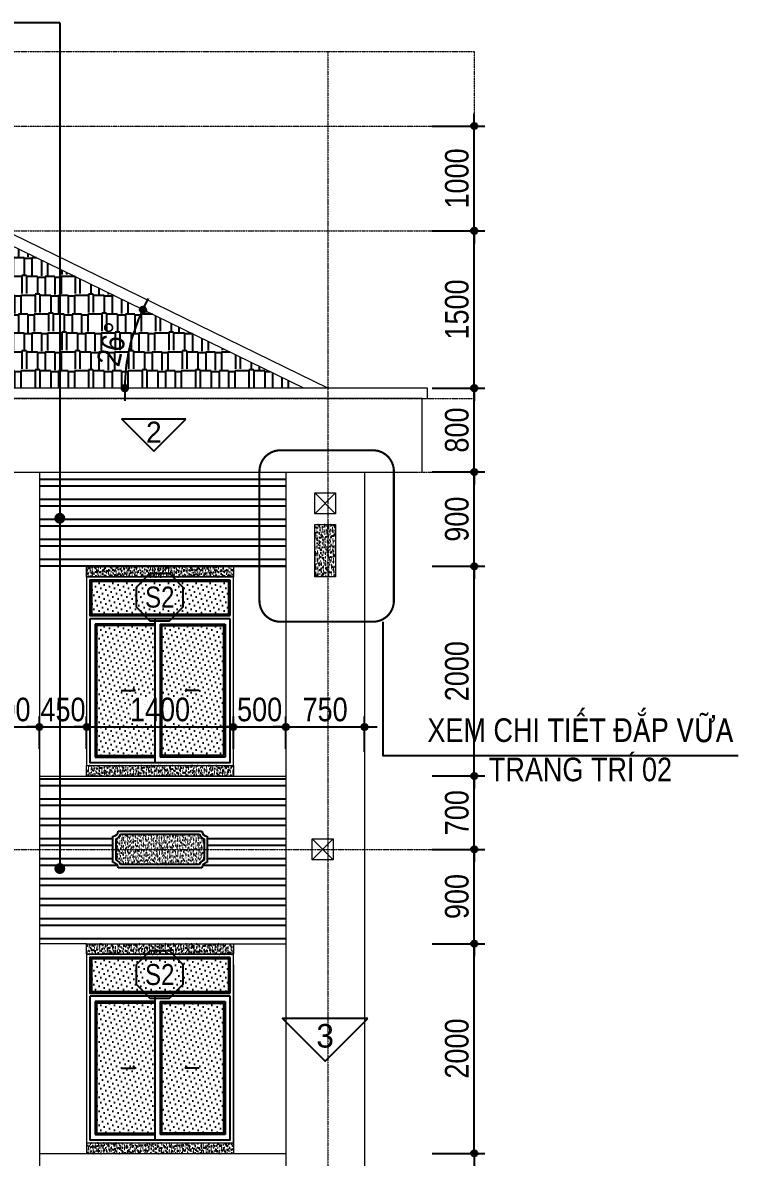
# Model space of a CAD drawing. Extents: x -79995 to 347433, y -157641 to 104789.
# Drawn here: x 16988 to 23814, y -25481 to -14658 of the extents above; entities that cross this region are included whole.
import ezdxf
from ezdxf.enums import TextEntityAlignment as Align

# ---------------------------------------------------------------- set-up
doc = ezdxf.new("R2010")
doc.units = 0
doc.linetypes.add('ACAD_ISO10W100', pattern=[18, 12, -3, 0, -3])
doc.linetypes.add('DASHED2', pattern=[0.375, 0.25, -0.125])
doc.layers.get('DEFPOINTS').update_dxf_attribs({"linetype": 'CONTINUOUS'})
for name, color, linetype in [('daucat', 220, 'CONTINUOUS'), ('DIM', 1, 'CONTINUOUS'), ('DOOR', 20, 'CONTINUOUS'), ('HACTH', 8, 'CONTINUOUS'), ('HATCH', 8, 'CONTINUOUS'), ('HATCHNGOI', 22, 'CONTINUOUS'), ('KINH 1', 142, 'CONTINUOUS'), ('netthay', 2, 'CONTINUOUS'), ('TAGS', 60, 'CONTINUOUS'), ('TEXT', 7, 'CONTINUOUS')]:
    doc.layers.add(name, color=color, linetype=linetype)
doc.layers.add('NET-THAY', color=2, linetype='CONTINUOUS', lineweight=13)
doc.layers.add('TRUC', color=24, linetype='CONTINUOUS', lineweight=0)
doc.styles.add('1', font='', dxfattribs={"height": 250})
doc.styles.add('AVO', font='')
doc.styles.add('HEL-CONDENSE', font='')
doc.styles.add('VNI-HELVE-CONDENSEN', font='')
doc.styles.get('1').set_extended_font_data('VNI-Helve-Condense')
doc.styles.get('AVO').set_extended_font_data('VNI-Avo')
doc.styles.get('HEL-CONDENSE').set_extended_font_data('VNI-Helve-Condense')
doc.styles.get('VNI-HELVE-CONDENSEN').set_extended_font_data('VNI-Helve-Condense')
doc.dimstyles.new('D100', dxfattribs={"dimtxt": 225, "dimasz": 1.2, "dimexe": 100, "dimexo": 0, "dimgap": 50, "dimtad": 1, "dimdec": 0, "dimzin": 13, "dimdsep": 46, "dimtxsty": 'HEL-CONDENSE', "dimblk": 'D50', "dimcen": 0, "dimclrd": 1, "dimclre": 1, "dimclrt": 7, "dimadec": 0, "dimazin": 0, "dimtfac": 1, "dimtdec": 0, "dimtmove": 0, "dimatfit": 3, "dimldrblk": 'D50', "dimfxl": 1, "dimtolj": 1, "dimtzin": 13, "dimarcsym": 0})
pattern_1 = [(180, (-175482.64, -528282.38), (-1e-14, -190.5), []), (180, (-175546.14, -528218.88), (-1e-14, -190.5), [])]
pattern_2 = [(37.5, (-1312078.223, -316844.446), (-1.2000235, 36.7059928), [0, -28.956, 0, -32.385, 0, -30.95625]), (7.5, (-1312078.223, -316844.446), (33.7142462, 53.7618825), [0, -15.621, 0, -26.0985, 0, -10.00125]), (327.5, (-1312101.654, -316844.446), (59.3244278, 0.10778885), [0, -9.525, 0, -34.29, 0, -44.7675]), (317.5, (-1312101.654, -316844.446), (57.266734, 16.7196992), [0, -4.7625, 0, -22.479, 0, -25.7175])]

# ---------------------------------------------------------------- blocks, each defined once
blk = doc.blocks.new('KH-CUADI')
at = {"layer": 'TAGS'}
blk.add_lwpolyline([(-124, 300), (-300, 124), (-300, -124), (-124, -300), (124, -300), (300, -124), (300, 124), (124, 300)], close=True, dxfattribs=at)
at = {"layer": 'TAGS', "style": 'VNI-HELVE-CONDENSEN'}
blk.add_attdef('D', text='', height=300, dxfattribs=at).set_placement((0, 0), align=Align.MIDDLE)
blk = doc.blocks.new('A$C5F62150E')
at = {"layer": 'KINH 1'}
h = blk.add_hatch(dxfattribs=at)
h.set_pattern_fill('DOTS', color=256, scale=750, angle=45, style=0)
h.set_pattern_definition([(45, (0, 0), (-16.5728, 49.71845), [0, -46.875])])
h.paths.add_polyline_path([(2529, 1072), (1219, 1072), (1219, 762), (2529, 762)])
h.paths.add_polyline_path([(1824, 652), (1269, 652), (1269, -588), (1824, -588)])
h.paths.add_polyline_path([(2479, 652), (1889, 652), (1889, -588), (2479, -588)])
at = {"layer": 'DOOR'}
for p, q in [((2544, 747), (2544, 1087)), ((2544, 717), (1204, 717)), ((1824, 667), (1254, 667)), ((1254, 667), (1254, -603)), ((1824, 717), (1824, -653)), ((1874, 667), (1874, -603)), ((1874, 667), (2494, 667)), ((2494, 667), (2494, -603)), ((1254, -603), (1824, -603)), ((2494, -603), (1874, -603))]:
    blk.add_line(p, q, dxfattribs=at)
at = {"layer": 'DOOR', "color": 8}
for p, q in [((1824, 652), (1269, 652)), ((1269, 652), (1269, -588)), ((1889, 652), (1889, -588)), ((1889, 652), (2479, 652)), ((2479, 652), (2479, -588)), ((1269, -588), (1824, -588)), ((2479, -588), (1889, -588))]:
    blk.add_line(p, q, dxfattribs=at)
at = {"layer": 'DOOR'}
for points in [[(2544, 1087), (1204, 1087), (1204, 747), (2544, 747)], [(1204, 717), (1204, -653), (2544, -653), (2544, 717)], [(1502, 32), (1632, 32), (1619, 53)], [(2246, 32), (2116, 32), (2129, 53)]]:
    blk.add_lwpolyline(points, dxfattribs=at)
at = {"layer": 'DOOR', "color": 8}
blk.add_lwpolyline([(2529, 762), (2529, 1072), (1219, 1072), (1219, 762), (2529, 762)], close=True, dxfattribs=at)
at = {"layer": 'NET-THAY'}
for p, q in [((1174, 1117), (2574, 1117)), ((2574, -683), (2574, 1117)), ((1174, -683), (2574, -683))]:
    blk.add_line(p, q, dxfattribs=at)
blk.add_lwpolyline([(1174, 1117), (1174, -683)], dxfattribs=at)
at = {"layer": 'TAGS', "linetype": 'Continuous'}
ref = blk.add_blockref('KH-CUADI', (1871, 924), dxfattribs=dict(at, xscale=0.75, yscale=0.75, zscale=0.75, rotation=180))
ref.add_attrib('D', 'S2', dxfattribs={"color": 7, "height": 200, "style": 'VNI-HELVE-CONDENSEN'}).set_placement((1871, 924), align=Align.MIDDLE)
blk = doc.blocks.new('D50')
at = {"layer": 'DIM'}
blk.add_hatch(color=256, dxfattribs=at).paths.add_polyline_path([(25, 0, 1), (-25, 0, 1)])
blk.add_line((25, 0), (100, 0), dxfattribs=at)
blk.add_circle((0, 0), 25, dxfattribs=at)
blk = doc.blocks.new('*D686')
at = {"layer": 'DEFPOINTS', "color": 0, "linetype": 'Continuous', "transparency": 16777216}
for p in [(17148, -21376), (16548, -21584), (17148, -21584)]:
    blk.add_point(p, dxfattribs=at)
at = {"layer": 'DIM', "color": 1, "linetype": 'Continuous', "lineweight": -2, "transparency": 16777216}
for p, q in [((16548, -21584), (16548, -21276)), ((17148, -21584), (17148, -21276)), ((16550, -21376), (17147, -21376))]:
    blk.add_line(p, q, dxfattribs=at)
at = {"layer": 'DIM', "color": 1, "linetype": 'Continuous', "lineweight": -2, "transparency": 16777216, "xscale": 1.199999999999999, "yscale": 1.199999999999999, "zscale": 1.199999999999999, "rotation": 180}
blk.add_blockref('D50', (16548, -21376), dxfattribs=at)
at = {"layer": 'DIM', "color": 1, "linetype": 'Continuous', "lineweight": -2, "transparency": 16777216, "xscale": 1.199999999999999, "yscale": 1.199999999999999, "zscale": 1.199999999999999}
blk.add_blockref('D50', (17148, -21376), dxfattribs=at)
at = {"layer": 'DIM', "color": 7, "linetype": 'Continuous', "transparency": 16777216, "insert": (16848, -21211), "char_height": 225, "attachment_point": 5, "style": 'HEL-CONDENSE'}
blk.add_mtext('\\A1;600', dxfattribs=at)
blk = doc.blocks.new('*D687')
at = {"layer": 'DEFPOINTS', "color": 0, "linetype": 'Continuous', "transparency": 16777216}
for p in [(17598, -21376), (17148, -21584), (17598, -21584)]:
    blk.add_point(p, dxfattribs=at)
at = {"layer": 'DIM', "color": 1, "linetype": 'Continuous', "lineweight": -2, "transparency": 16777216}
for p, q in [((17148, -21584), (17148, -21276)), ((17598, -21584), (17598, -21276)), ((17150, -21376), (17597, -21376))]:
    blk.add_line(p, q, dxfattribs=at)
at = {"layer": 'DIM', "color": 1, "linetype": 'Continuous', "lineweight": -2, "transparency": 16777216, "xscale": 1.199999999999999, "yscale": 1.199999999999999, "zscale": 1.199999999999999, "rotation": 180}
blk.add_blockref('D50', (17148, -21376), dxfattribs=at)
at = {"layer": 'DIM', "color": 1, "linetype": 'Continuous', "lineweight": -2, "transparency": 16777216, "xscale": 1.199999999999999, "yscale": 1.199999999999999, "zscale": 1.199999999999999}
blk.add_blockref('D50', (17598, -21376), dxfattribs=at)
at = {"layer": 'DIM', "color": 7, "linetype": 'Continuous', "transparency": 16777216, "insert": (17373, -21211), "char_height": 225, "attachment_point": 5, "style": 'HEL-CONDENSE'}
blk.add_mtext('\\A1;450', dxfattribs=at)
blk = doc.blocks.new('*D688')
at = {"layer": 'DEFPOINTS', "color": 0, "linetype": 'Continuous', "transparency": 16777216}
for p in [(18998, -21376), (17598, -21584), (18998, -21584)]:
    blk.add_point(p, dxfattribs=at)
at = {"layer": 'DIM', "color": 1, "linetype": 'Continuous', "lineweight": -2, "transparency": 16777216}
for p, q in [((17598, -21584), (17598, -21276)), ((18998, -21584), (18998, -21276)), ((17600, -21376), (18997, -21376))]:
    blk.add_line(p, q, dxfattribs=at)
at = {"layer": 'DIM', "color": 1, "linetype": 'Continuous', "lineweight": -2, "transparency": 16777216, "xscale": 1.199999999999999, "yscale": 1.199999999999999, "zscale": 1.199999999999999, "rotation": 180}
blk.add_blockref('D50', (17598, -21376), dxfattribs=at)
at = {"layer": 'DIM', "color": 1, "linetype": 'Continuous', "lineweight": -2, "transparency": 16777216, "xscale": 1.199999999999999, "yscale": 1.199999999999999, "zscale": 1.199999999999999}
blk.add_blockref('D50', (18998, -21376), dxfattribs=at)
at = {"layer": 'DIM', "color": 7, "linetype": 'Continuous', "transparency": 16777216, "insert": (18298, -21211), "char_height": 225, "attachment_point": 5, "style": 'HEL-CONDENSE'}
blk.add_mtext('\\A1;1400', dxfattribs=at)
blk = doc.blocks.new('*D689')
at = {"layer": 'DEFPOINTS', "color": 0, "linetype": 'Continuous', "transparency": 16777216}
for p in [(19498, -21376), (18998, -21584), (19498, -21584)]:
    blk.add_point(p, dxfattribs=at)
at = {"layer": 'DIM', "color": 1, "linetype": 'Continuous', "lineweight": -2, "transparency": 16777216}
for p, q in [((18998, -21584), (18998, -21276)), ((19498, -21584), (19498, -21276)), ((19000, -21376), (19497, -21376))]:
    blk.add_line(p, q, dxfattribs=at)
at = {"layer": 'DIM', "color": 1, "linetype": 'Continuous', "lineweight": -2, "transparency": 16777216, "xscale": 1.199999999999999, "yscale": 1.199999999999999, "zscale": 1.199999999999999, "rotation": 180}
blk.add_blockref('D50', (18998, -21376), dxfattribs=at)
at = {"layer": 'DIM', "color": 1, "linetype": 'Continuous', "lineweight": -2, "transparency": 16777216, "xscale": 1.199999999999999, "yscale": 1.199999999999999, "zscale": 1.199999999999999}
blk.add_blockref('D50', (19498, -21376), dxfattribs=at)
at = {"layer": 'DIM', "color": 7, "linetype": 'Continuous', "transparency": 16777216, "insert": (19248, -21211), "char_height": 225, "attachment_point": 5, "style": 'HEL-CONDENSE'}
blk.add_mtext('\\A1;500', dxfattribs=at)
blk = doc.blocks.new('*D690')
at = {"layer": 'DEFPOINTS', "color": 0, "linetype": 'Continuous', "transparency": 16777216}
for p in [(20248, -21376), (19498, -21584), (20248, -21615)]:
    blk.add_point(p, dxfattribs=at)
at = {"layer": 'DIM', "color": 1, "linetype": 'Continuous', "lineweight": -2, "transparency": 16777216}
for p, q in [((19498, -21584), (19498, -21276)), ((20248, -21615), (20248, -21276)), ((19500, -21376), (20247, -21376))]:
    blk.add_line(p, q, dxfattribs=at)
at = {"layer": 'DIM', "color": 1, "linetype": 'Continuous', "lineweight": -2, "transparency": 16777216, "xscale": 1.199999999999999, "yscale": 1.199999999999999, "zscale": 1.199999999999999, "rotation": 180}
blk.add_blockref('D50', (19498, -21376), dxfattribs=at)
at = {"layer": 'DIM', "color": 1, "linetype": 'Continuous', "lineweight": -2, "transparency": 16777216, "xscale": 1.199999999999999, "yscale": 1.199999999999999, "zscale": 1.199999999999999}
blk.add_blockref('D50', (20248, -21376), dxfattribs=at)
at = {"layer": 'DIM', "color": 7, "linetype": 'Continuous', "transparency": 16777216, "insert": (19873, -21211), "char_height": 225, "attachment_point": 5, "style": 'HEL-CONDENSE'}
blk.add_mtext('\\A1;750', dxfattribs=at)
blk = doc.blocks.new('*D737')
at = {"layer": 'DEFPOINTS', "color": 0, "linetype": 'Continuous', "transparency": 16777216}
for p in [(20895, -25444), (20895, -26144), (21295, -26144)]:
    blk.add_point(p, dxfattribs=at)
at = {"layer": 'DIM', "color": 1, "linetype": 'Continuous', "lineweight": -2, "transparency": 16777216}
for p, q in [((20895, -25444), (21395, -25444)), ((21295, -25445), (21295, -26143)), ((20895, -26144), (21395, -26144))]:
    blk.add_line(p, q, dxfattribs=at)
at = {"layer": 'DIM', "color": 1, "linetype": 'Continuous', "lineweight": -2, "transparency": 16777216, "xscale": 1.199999999999999, "yscale": 1.199999999999999, "zscale": 1.199999999999999}
for p, rotation in [((21295, -25444), 90), ((21295, -26144), 270)]:
    blk.add_blockref('D50', p, dxfattribs=dict(at, rotation=rotation))
at = {"layer": 'DIM', "color": 7, "linetype": 'Continuous', "transparency": 16777216, "insert": (21130, -25794), "char_height": 225, "attachment_point": 5, "rotation": 90, "style": 'HEL-CONDENSE'}
blk.add_mtext('\\A1;700', dxfattribs=at)
blk = doc.blocks.new('*D738')
at = {"layer": 'DEFPOINTS', "color": 0, "linetype": 'Continuous', "transparency": 16777216}
for p in [(20895, -23444), (21295, -23444), (20895, -25444)]:
    blk.add_point(p, dxfattribs=at)
at = {"layer": 'DIM', "color": 1, "linetype": 'Continuous', "lineweight": -2, "transparency": 16777216}
for p, q in [((20895, -23444), (21395, -23444)), ((21295, -25443), (21295, -23445)), ((20895, -25444), (21395, -25444))]:
    blk.add_line(p, q, dxfattribs=at)
at = {"layer": 'DIM', "color": 1, "linetype": 'Continuous', "lineweight": -2, "transparency": 16777216, "xscale": 1.199999999999999, "yscale": 1.199999999999999, "zscale": 1.199999999999999}
for p, rotation in [((21295, -23444), 90), ((21295, -25444), 270)]:
    blk.add_blockref('D50', p, dxfattribs=dict(at, rotation=rotation))
at = {"layer": 'DIM', "color": 7, "linetype": 'Continuous', "transparency": 16777216, "insert": (21130, -24444), "char_height": 225, "attachment_point": 5, "rotation": 90, "style": 'HEL-CONDENSE'}
blk.add_mtext('\\A1;2000', dxfattribs=at)
blk = doc.blocks.new('*D739')
at = {"layer": 'DEFPOINTS', "color": 0, "linetype": 'Continuous', "transparency": 16777216}
for p in [(20895, -21844), (21295, -21844), (20895, -22544)]:
    blk.add_point(p, dxfattribs=at)
at = {"layer": 'DIM', "color": 1, "linetype": 'Continuous', "lineweight": -2, "transparency": 16777216}
for p, q in [((20895, -21844), (21395, -21844)), ((21295, -22543), (21295, -21845)), ((20895, -22544), (21395, -22544))]:
    blk.add_line(p, q, dxfattribs=at)
at = {"layer": 'DIM', "color": 1, "linetype": 'Continuous', "lineweight": -2, "transparency": 16777216, "xscale": 1.199999999999999, "yscale": 1.199999999999999, "zscale": 1.199999999999999}
for p, rotation in [((21295, -21844), 90), ((21295, -22544), 270)]:
    blk.add_blockref('D50', p, dxfattribs=dict(at, rotation=rotation))
at = {"layer": 'DIM', "color": 7, "linetype": 'Continuous', "transparency": 16777216, "insert": (21130, -22194), "char_height": 225, "attachment_point": 5, "rotation": 90, "style": 'HEL-CONDENSE'}
blk.add_mtext('\\A1;700', dxfattribs=at)
blk = doc.blocks.new('*D740')
at = {"layer": 'DEFPOINTS', "color": 0, "linetype": 'Continuous', "transparency": 16777216}
for p in [(20895, -19844), (21295, -19844), (20895, -21844)]:
    blk.add_point(p, dxfattribs=at)
at = {"layer": 'DIM', "color": 1, "linetype": 'Continuous', "lineweight": -2, "transparency": 16777216}
for p, q in [((20895, -19844), (21395, -19844)), ((21295, -21843), (21295, -19845)), ((20895, -21844), (21395, -21844))]:
    blk.add_line(p, q, dxfattribs=at)
at = {"layer": 'DIM', "color": 1, "linetype": 'Continuous', "lineweight": -2, "transparency": 16777216, "xscale": 1.199999999999999, "yscale": 1.199999999999999, "zscale": 1.199999999999999}
for p, rotation in [((21295, -19844), 90), ((21295, -21844), 270)]:
    blk.add_blockref('D50', p, dxfattribs=dict(at, rotation=rotation))
at = {"layer": 'DIM', "color": 7, "linetype": 'Continuous', "transparency": 16777216, "insert": (21130, -20844), "char_height": 225, "attachment_point": 5, "rotation": 90, "style": 'HEL-CONDENSE'}
blk.add_mtext('\\A1;2000', dxfattribs=at)
blk = doc.blocks.new('*D741')
at = {"layer": 'DEFPOINTS', "color": 0, "linetype": 'Continuous', "transparency": 16777216}
for p in [(20895, -18944), (21295, -18944), (20895, -19844)]:
    blk.add_point(p, dxfattribs=at)
at = {"layer": 'DIM', "color": 1, "linetype": 'Continuous', "lineweight": -2, "transparency": 16777216}
for p, q in [((20895, -18944), (21395, -18944)), ((21295, -19843), (21295, -18945)), ((20895, -19844), (21395, -19844))]:
    blk.add_line(p, q, dxfattribs=at)
at = {"layer": 'DIM', "color": 1, "linetype": 'Continuous', "lineweight": -2, "transparency": 16777216, "xscale": 1.199999999999999, "yscale": 1.199999999999999, "zscale": 1.199999999999999}
for p, rotation in [((21295, -18944), 90), ((21295, -19844), 270)]:
    blk.add_blockref('D50', p, dxfattribs=dict(at, rotation=rotation))
at = {"layer": 'DIM', "color": 7, "linetype": 'Continuous', "transparency": 16777216, "insert": (21130, -19394), "char_height": 225, "attachment_point": 5, "rotation": 90, "style": 'HEL-CONDENSE'}
blk.add_mtext('\\A1;900', dxfattribs=at)
blk = doc.blocks.new('*D744')
at = {"layer": 'DEFPOINTS', "color": 0, "linetype": 'Continuous', "transparency": 16777216}
for p in [(20895, -18144), (21295, -18144), (20895, -18944)]:
    blk.add_point(p, dxfattribs=at)
at = {"layer": 'DIM', "color": 1, "linetype": 'Continuous', "lineweight": -2, "transparency": 16777216}
for p, q in [((20895, -18144), (21395, -18144)), ((21295, -18943), (21295, -18145)), ((20895, -18944), (21395, -18944))]:
    blk.add_line(p, q, dxfattribs=at)
at = {"layer": 'DIM', "color": 1, "linetype": 'Continuous', "lineweight": -2, "transparency": 16777216, "xscale": 1.199999999999999, "yscale": 1.199999999999999, "zscale": 1.199999999999999}
for p, rotation in [((21295, -18144), 90), ((21295, -18944), 270)]:
    blk.add_blockref('D50', p, dxfattribs=dict(at, rotation=rotation))
at = {"layer": 'DIM', "color": 7, "linetype": 'Continuous', "transparency": 16777216, "insert": (21130, -18544), "char_height": 225, "attachment_point": 5, "rotation": 90, "style": 'HEL-CONDENSE'}
blk.add_mtext('\\A1;800', dxfattribs=at)
blk = doc.blocks.new('*D745')
at = {"layer": 'DEFPOINTS', "color": 0, "linetype": 'Continuous', "transparency": 16777216}
for p in [(20895, -16644), (21295, -16644), (20895, -18144)]:
    blk.add_point(p, dxfattribs=at)
at = {"layer": 'DIM', "color": 1, "linetype": 'Continuous', "lineweight": -2, "transparency": 16777216}
for p, q in [((20895, -16644), (21395, -16644)), ((21295, -18143), (21295, -16645)), ((20895, -18144), (21395, -18144))]:
    blk.add_line(p, q, dxfattribs=at)
at = {"layer": 'DIM', "color": 1, "linetype": 'Continuous', "lineweight": -2, "transparency": 16777216, "xscale": 1.199999999999999, "yscale": 1.199999999999999, "zscale": 1.199999999999999}
for p, rotation in [((21295, -16644), 90), ((21295, -18144), 270)]:
    blk.add_blockref('D50', p, dxfattribs=dict(at, rotation=rotation))
at = {"layer": 'DIM', "color": 7, "linetype": 'Continuous', "transparency": 16777216, "insert": (21130, -17394), "char_height": 225, "attachment_point": 5, "rotation": 90, "style": 'HEL-CONDENSE'}
blk.add_mtext('\\A1;1500', dxfattribs=at)
blk = doc.blocks.new('*D746')
at = {"layer": 'DEFPOINTS', "color": 0, "linetype": 'Continuous', "transparency": 16777216}
for p in [(20895, -15644), (21295, -15644), (20895, -16644)]:
    blk.add_point(p, dxfattribs=at)
at = {"layer": 'DIM', "color": 1, "linetype": 'Continuous', "lineweight": -2, "transparency": 16777216}
for p, q in [((20895, -15644), (21395, -15644)), ((21295, -16643), (21295, -15645)), ((20895, -16644), (21395, -16644))]:
    blk.add_line(p, q, dxfattribs=at)
at = {"layer": 'DIM', "color": 1, "linetype": 'Continuous', "lineweight": -2, "transparency": 16777216, "xscale": 1.199999999999999, "yscale": 1.199999999999999, "zscale": 1.199999999999999}
for p, rotation in [((21295, -15644), 90), ((21295, -16644), 270)]:
    blk.add_blockref('D50', p, dxfattribs=dict(at, rotation=rotation))
at = {"layer": 'DIM', "color": 7, "linetype": 'Continuous', "transparency": 16777216, "insert": (21130, -16144), "char_height": 225, "attachment_point": 5, "rotation": 90, "style": 'HEL-CONDENSE'}
blk.add_mtext('\\A1;1000', dxfattribs=at)
blk = doc.blocks.new('*D748')
at = {"layer": 'DEFPOINTS', "color": 0, "linetype": 'Continuous', "transparency": 16777216}
for p in [(20895, -22544), (21295, -22544), (20895, -23444)]:
    blk.add_point(p, dxfattribs=at)
at = {"layer": 'DIM', "color": 1, "linetype": 'Continuous', "lineweight": -2, "transparency": 16777216}
for p, q in [((20895, -22544), (21395, -22544)), ((21295, -23443), (21295, -22545)), ((20895, -23444), (21395, -23444))]:
    blk.add_line(p, q, dxfattribs=at)
at = {"layer": 'DIM', "color": 1, "linetype": 'Continuous', "lineweight": -2, "transparency": 16777216, "xscale": 1.199999999999999, "yscale": 1.199999999999999, "zscale": 1.199999999999999}
for p, rotation in [((21295, -22544), 90), ((21295, -23444), 270)]:
    blk.add_blockref('D50', p, dxfattribs=dict(at, rotation=rotation))
at = {"layer": 'DIM', "color": 7, "linetype": 'Continuous', "transparency": 16777216, "insert": (21130, -22994), "char_height": 225, "attachment_point": 5, "rotation": 90, "style": 'HEL-CONDENSE'}
blk.add_mtext('\\A1;900', dxfattribs=at)
blk = doc.blocks.new('TUONG-NAM')
at = {"layer": 'TAGS'}
blk.add_lwpolyline([(-453, -453), (453, -453), (0, 0)], close=True, dxfattribs=at)
at = {"layer": 'TAGS', "linetype": 'Continuous', "style": 'AVO'}
blk.add_attdef('KH-TUONG', text='', height=250, dxfattribs=at).set_placement((0, -269), align=Align.MIDDLE_CENTER)
blk = doc.blocks.new('*D750')
at = {"layer": 'DEFPOINTS', "color": 0, "linetype": 'Continuous', "transparency": 16777216}
for p in [(14750, -15744), (18040, -17635), (8198, -18144), (19670, -18144), (20848, -18144)]:
    blk.add_point(p, dxfattribs=at)
at = {"layer": 'DIM', "color": 1, "linetype": 'Continuous', "lineweight": -2, "transparency": 16777216}
blk.add_arc((19670, -18144), 1708, 154.0403, 179.9597, dxfattribs=at)
at = {"layer": 'DIM', "color": 1, "linetype": 'Continuous', "lineweight": -2, "transparency": 16777216, "xscale": 1.199999999999999, "yscale": 1.199999999999999, "zscale": 1.199999999999999}
for p, rotation in [((18135, -17396), 64.02013090900611), ((17963, -18144), 269.9798690909928)]:
    blk.add_blockref('D50', p, dxfattribs=dict(at, rotation=rotation))
at = {"layer": 'DIM', "color": 7, "linetype": 'Continuous', "transparency": 16777216, "insert": (17846, -17723), "char_height": 225, "attachment_point": 5, "rotation": 77, "style": 'HEL-CONDENSE'}
blk.add_mtext('\\A1;26°', dxfattribs=at)

msp = doc.modelspace()

# ---------------------------------------------------------------- hatches: boundary and pattern name
at = {"layer": 'DIM', "linetype": 'ByBlock'}
for points in [[(17394.602, -19385.619, 1), (17290.082, -19385.619, 1)], [(17394.602, -22726.935, 1), (17290.082, -22726.935, 1)]]:
    msp.add_hatch(color=1, dxfattribs=at).paths.add_polyline_path(points)
at = {"layer": 'HACTH'}
h = msp.add_hatch(dxfattribs=at)
h.set_pattern_fill('ANSI32', color=256, scale=20, angle=135, style=0)
h.set_pattern_definition(pattern_1)
h.paths.add_polyline_path([(17148.452, -19844.245), (19498.452, -19844.245), (19498.452, -18944.245), (17148.452, -18944.245)])
h.paths.add_polyline_path([(14198.452, -19844.245), (16548.452, -19844.245), (16548.452, -18944.245), (14198.452, -18944.245)])
h.paths.add_polyline_path([(11198.452, -19844.245), (13598.452, -19844.245), (13598.452, -18944.245), (11198.452, -18944.245)])
h.paths.add_polyline_path([(8198.452, -19844.245), (10598.452, -19844.245), (10598.452, -18944.245), (8198.452, -18944.245)])
h.paths.add_polyline_path([(5898.452, -19844.245), (7598.452, -19844.245), (7598.452, -18944.245), (5898.452, -18944.245)])
h = msp.add_hatch(dxfattribs=at)
h.set_pattern_fill('ANSI32', color=256, scale=20, angle=135, style=0)
h.set_pattern_definition(pattern_1)
h.paths.add_polyline_path([(16548.452, -21844.245), (14198.452, -21844.245), (14198.452, -22544.245), (14948.452, -22544.245), (14948.452, -22419.245, 0.414213562), (14998.452, -22369.245), (15798.452, -22369.245, 0.414213562), (15848.452, -22419.245), (15848.452, -22544.245), (16548.452, -22544.245)])
h.paths.add_polyline_path([(19498.452, -21844.245), (17148.452, -21844.245), (17148.452, -22544.245), (17848.452, -22544.245), (17848.452, -22419.245, 0.414213562), (17898.452, -22369.245), (18698.452, -22369.245, 0.414213562), (18748.452, -22419.245), (18748.452, -22544.245), (19498.452, -22544.245)])
edge = h.paths.add_edge_path()
edge.add_line((14198.452, -23444.245), (16548.452, -23444.245))
edge.add_line((16548.452, -23444.245), (16548.452, -22544.245))
edge.add_line((16548.452, -22544.245), (15848.452, -22544.245))
edge.add_line((15848.452, -22544.245), (15848.452, -22669.245))
edge.add_arc((15848.452, -22719.245), 50, 90, 180)
edge.add_line((15798.452, -22719.245), (14998.452, -22719.245))
edge.add_arc((14948.452, -22719.245), 50, 0, 90)
edge.add_line((14948.452, -22669.245), (14948.452, -22544.245))
edge.add_line((14948.452, -22544.245), (14198.452, -22544.245))
edge.add_line((14198.452, -22544.245), (14198.452, -23444.245))
edge = h.paths.add_edge_path()
edge.add_line((17148.452, -23444.245), (19498.452, -23444.245))
edge.add_line((19498.452, -23444.245), (19498.452, -22544.245))
edge.add_line((19498.452, -22544.245), (18748.452, -22544.245))
edge.add_line((18748.452, -22544.245), (18748.452, -22669.245))
edge.add_arc((18748.452, -22719.245), 50, 90, 180)
edge.add_line((18698.452, -22719.245), (17898.452, -22719.245))
edge.add_arc((17848.452, -22719.245), 50, 0, 90)
edge.add_line((17848.452, -22669.245), (17848.452, -22544.245))
edge.add_line((17848.452, -22544.245), (17148.452, -22544.245))
edge.add_line((17148.452, -22544.245), (17148.452, -23444.245))
at = {"layer": 'HATCH'}
h = msp.add_hatch(dxfattribs=at)
h.set_pattern_fill('AR-SAND', color=256, scale=0.75, style=0)
h.set_pattern_definition(pattern_2)
h.paths.add_polyline_path([(19773.452, -19944.245), (19973.452, -19944.245), (19973.452, -19444.245), (19773.452, -19444.245)])
h = msp.add_hatch(dxfattribs=at)
h.set_pattern_fill('AR-SAND', color=256, scale=0.75, style=0)
h.set_pattern_definition(pattern_2)
h.paths.add_polyline_path([(17598.457, -19844.245), (18998.457, -19844.245), (18998.457, -19944.245), (17598.457, -19944.245)])
h = msp.add_hatch(dxfattribs=at)
h.set_pattern_fill('AR-SAND', color=256, scale=0.75, style=0)
h.set_pattern_definition(pattern_2)
h.paths.add_polyline_path([(17598.452, -21744.245), (18998.452, -21744.245), (18998.452, -21844.245), (17598.452, -21844.245)])
h = msp.add_hatch(dxfattribs=at)
h.set_pattern_fill('AR-SAND', color=256, scale=0.75, style=0)
h.set_pattern_definition(pattern_2)
h.paths.add_polyline_path([(17922.614, -22399.245, -0.203231357), (17878.452, -22443.407), (17878.452, -22645.083, -0.203231357), (17922.614, -22689.245), (18674.29, -22689.245, -0.203231357), (18718.452, -22645.083), (18718.452, -22443.407, -0.203231357), (18674.29, -22399.245)])
h = msp.add_hatch(dxfattribs=at)
h.set_pattern_fill('AR-SAND', color=256, scale=0.75, style=0)
h.set_pattern_definition(pattern_2)
h.paths.add_polyline_path([(17598.452, -23444.245), (18998.452, -23444.245), (18998.452, -23544.245), (17598.452, -23544.245)])
h = msp.add_hatch(dxfattribs=at)
h.set_pattern_fill('AR-SAND', color=256, scale=0.75, style=0)
h.set_pattern_definition(pattern_2)
h.paths.add_polyline_path([(18998.452, -25344.245), (17598.452, -25344.245), (17598.452, -25444.245), (18998.452, -25444.245)])
at = {"layer": 'HATCHNGOI'}
h = msp.add_hatch(dxfattribs=at)
h.set_pattern_fill('AR-RSHKE', color=34, scale=15, angle=180, style=0)
h.set_pattern_definition([(180, (-1056383.75, 273259.78), (-382.5, -180), [90, -75, 105, -45, 135, -60]), (180, (-1056473.75, 273252.28), (-382.5, -180), [75, -285, 60, -90]), (180, (-1056653.75, 273271.03), (-382.5, -180), [45, -465]), (270, (-1056383.75, 273259.78), (127.5, -180), [172.5, -547.5]), (270, (-1056473.75, 273259.78), (127.5, -180), [168.75, -551.25]), (270, (-1056548.75, 273259.78), (127.5, -180), [157.5, -562.5]), (270, (-1056653.75, 273271.03), (127.5, -180), [172.5, -547.5]), (270, (-1056698.75, 273271.03), (127.5, -180), [172.5, -547.5]), (270, (-1056833.75, 273259.78), (127.5, -180), [165, -555])])
h.paths.add_polyline_path([(16898.452, -16748.805), (14121.187, -18144.245), (16898.452, -18144.245)])
h.paths.add_polyline_path([(19670.335, -18144.245), (16898.452, -16792.307), (16898.452, -18144.245)])

# ---------------------------------------------------------------- linework, layer by layer
at = {"layer": 'daucat', "linetype": 'DASHED2', "ltscale": 500, "const_width": 20}
msp.add_lwpolyline([(19446.54, -18737.133), (20328.624, -18737.133, -0.414213562), (20528.624, -18937.133), (20528.624, -20172.559, -0.414213562), (20328.624, -20372.559), (19446.54, -20372.559, -0.414213562), (19246.54, -20172.559), (19246.54, -18937.133, -0.414213562)], format="xyb", close=True, dxfattribs=at)
at = {"layer": 'NET-THAY'}
for p, q in [((19898.452, -18144.245), (14772.693, -15644.245)), ((19898.452, -18144.245), (14772.693, -15644.245)), ((19670.335, -18144.245), (16854.519, -16770.88)), ((20848.452, -18144.245), (8198.452, -18144.245)), ((20798.452, -18244.245), (5952.913, -18244.245)), ((20798.452, -18944.245), (20798.452, -18244.245)), ((6208.771, -18944.245), (20748.452, -18944.245)), ((19448.452, -18944.245), (19998.452, -18944.245)), ((17598.457, -19844.245), (17148.457, -19844.245)), ((18998.457, -19844.245), (19498.457, -19844.245)), ((17148.452, -21844.245), (19498.452, -21844.245)), ((17598.452, -23444.245), (17148.452, -23444.245)), ((18998.452, -23444.245), (19498.452, -23444.245))]:
    msp.add_line(p, q, dxfattribs=at)
for points in [[(20798.452, -18244.245), (20848.452, -18244.245), (20848.452, -18144.245), (20848.452, -18144.245)], [(17148.452, -18944.245), (17148.452, -28244.245)], [(19498.452, -18944.245), (19498.452, -28244.245)], [(20248.452, -18944.245), (20248.452, -28244.245)], [(19773.452, -19144.245), (19973.452, -19144.245), (19973.452, -19344.245), (19773.452, -19344.245), (19773.452, -19144.245)], [(19973.452, -19144.245), (19773.452, -19344.245)], [(19773.452, -19144.245), (19973.452, -19344.245)], [(19773.452, -19444.245), (19973.452, -19444.245), (19973.452, -19944.245), (19773.452, -19944.245), (19773.452, -19444.245)], [(19748.452, -22444.245), (19948.452, -22444.245), (19948.452, -22644.245), (19748.452, -22644.245), (19748.452, -22444.245)], [(19948.452, -22444.245), (19748.452, -22644.245)], [(19748.452, -22444.245), (19948.452, -22644.245)], [(17598.447, -23544.245), (18998.447, -23544.245)], [(17598.452, -23644.245), (17598.452, -25444.245)], [(18998.452, -23644.245), (18998.452, -25444.245)], [(17598.452, -25344.245), (18998.452, -25344.245)], [(17148.452, -25444.245), (19498.452, -25444.245)], [(17498.452, -25444.245), (19098.452, -25444.245)]]:
    msp.add_lwpolyline(points, dxfattribs=at)
for points in [[(17598.457, -19844.245), (18998.457, -19844.245), (18998.457, -19944.245), (17598.457, -19944.245)], [(17598.452, -21744.245), (18998.452, -21744.245), (18998.452, -21844.245), (17598.452, -21844.245)], [(17598.452, -23444.245), (18998.452, -23444.245), (18998.452, -23544.245), (17598.452, -23544.245)]]:
    msp.add_lwpolyline(points, close=True, dxfattribs=at)
at = {"layer": 'netthay'}
for points in [[(17898.452, -22369.245), (18698.452, -22369.245)], [(17922.614, -22399.245), (18674.29, -22399.245)], [(17848.452, -22669.245), (17848.452, -22419.245)], [(17878.452, -22645.083), (17878.452, -22443.407)], [(18718.452, -22443.407), (18718.452, -22645.083)], [(18748.452, -22419.245), (18748.452, -22669.245)], [(18698.452, -22719.245), (17898.452, -22719.245)], [(18674.29, -22689.245), (17922.614, -22689.245)]]:
    msp.add_lwpolyline(points, dxfattribs=at)
for centre, radius, start, end in [((17848.452, -22369.245), 50, 270, 0), ((17848.452, -22369.245), 80, 292.0243128, 337.9756872), ((18748.452, -22369.245), 80, 202.0243128, 247.9756872), ((18748.452, -22369.245), 80, 202.0243128, 247.9756872), ((18748.452, -22369.245), 50, 180, 270), ((17848.452, -22719.245), 50, 0, 90), ((17848.452, -22719.245), 80, 22.0243128, 67.9756872), ((18748.452, -22719.245), 80, 112.0243128, 157.9756872), ((18748.452, -22719.245), 80, 112.0243128, 157.9756872), ((18748.452, -22719.245), 50, 90, 180), ((18748.452, -22719.245), 50, 90, 180)]:
    msp.add_arc(centre, radius, start, end, dxfattribs=at)
at = {"layer": 'TEXT'}
for points in [[(17341.407, -14658.261), (9785.907, -14658.261), (9785.907, -14658.261)], [(17341.407, -14658.261), (17341.407, -22729.406)], [(23813.684, -21651.722), (20426.822, -21651.722), (20426.822, -20372.559)]]:
    msp.add_lwpolyline(points, dxfattribs=at)
at = {"layer": 'TRUC', "linetype": 'ACAD_ISO10W100', "ltscale": 0.2}
for points in [[(-14631.329, -14931.59), (21295.344, -14931.59)], [(19898.452, -14931.59), (19898.452, -29294.245)], [(-14631.329, -15644.245), (21295.344, -15644.245)], [(-14631.329, -16644.245), (21295.344, -16644.245)], [(-14631.329, -18244.245), (21295.344, -18244.245)], [(-14631.329, -18944.245), (21295.344, -18944.245)], [(-14631.329, -22544.245), (21295.344, -22544.245)]]:
    msp.add_lwpolyline(points, dxfattribs=at)
msp.add_lwpolyline([(-14631.329, -14931.59), (21295.344, -14931.59), (21295.344, -29294.245), (-14631.329, -29294.245)], close=True, dxfattribs=at)

# ---------------------------------------------------------------- block references
at = {"layer": 'DOOR'}
for p in [(16424.557, -21061.473), (16424.557, -24661.473)]:
    msp.add_blockref('A$C5F62150E', p, dxfattribs=at)
at = {"layer": 'TAGS', "linetype": 'Continuous'}
ref = msp.add_blockref('TUONG-NAM', (18239.79, -18745.752), dxfattribs=dict(at, xscale=0.6749999998137355, yscale=0.6750000000174623, zscale=0.675, rotation=180))
ref.add_attrib('KH-TUONG', '2', dxfattribs={"color": 7, "linetype": 'Continuous', "height": 200, "style": 'AVO'}).set_placement((18239.457, -18563.987), align=Align.MIDDLE_CENTER)
ref = msp.add_blockref('TUONG-NAM', (19873.514, -24564.43), dxfattribs=dict(at, xscale=0.8999999999068677, yscale=0.9000000000232831, zscale=0.9, rotation=180))
ref.add_attrib('KH-TUONG', '3', dxfattribs={"color": 7, "linetype": 'Continuous', "height": 225, "style": 'AVO'}).set_placement((19873.069, -24322.076), align=Align.MIDDLE_CENTER)

# ---------------------------------------------------------------- texts
at = {"layer": 'TEXT', "insert": (22308.324, -21293.966), "char_height": 225, "attachment_point": 2, "style": '1'}
msp.add_mtext('XEM CHI TIEÁT ÑAÉP VÖÕA \\PTRANG TRÍ 02', dxfattribs=at)

# ---------------------------------------------------------------- dimensions: what is measured, and where the dimension line sits
at = {"layer": 'DIM', "linetype": 'Continuous'}
for base, p1, p2, picture, middle in [((21295.344, -15644.245), (20895.349, -16644.245), (20895.349, -15644.245), '*D746', (21130.444, -16144.245)), ((21295.344, -16644.245), (20895.349, -18144.245), (20895.349, -16644.245), '*D745', (21130.444, -17394.245)), ((21295.344, -18144.245), (20895.349, -18944.245), (20895.349, -18144.245), '*D744', (21130.444, -18544.245)), ((21295.344, -18944.245), (20895.349, -19844.245), (20895.349, -18944.245), '*D741', (21130.444, -19394.245)), ((21295.344, -19844.245), (20895.344, -21844.245), (20895.349, -19844.245), '*D740', (21130.444, -20844.245)), ((21295.344, -21844.245), (20895.344, -22544.245), (20895.344, -21844.245), '*D739', (21130.444, -22194.245)), ((21295.344, -22544.245), (20895.344, -23444.245), (20895.344, -22544.245), '*D748', (21130.444, -22994.245)), ((21295.344, -23444.245), (20895.344, -25444.245), (20895.344, -23444.245), '*D738', (21130.444, -24444.245)), ((21295.344, -26144.245), (20895.344, -25444.245), (20895.344, -26144.245), '*D737', (21130.444, -25794.245))]:
    dim = msp.add_linear_dim(base=base, p1=p1, p2=p2, angle=90, dimstyle='D100', dxfattribs=at)
    dim.commit()
    dim.dimension.update_dxf_attribs({"geometry": picture, "text_midpoint": middle})
dim = msp.add_angular_dim_2l(base=(18040.19, -17635.471), line1=((20848.452, -18144.245), (8198.452, -18144.245)), line2=((19670.335, -18144.245), (14749.606, -15744.245)), dimstyle='D100', dxfattribs=at)
dim.commit()
dim.dimension.update_dxf_attribs({"geometry": '*D750', "text_midpoint": (17845.734, -17723.003)})
for base, p1, p2, picture, middle in [((17148.452, -21375.63), (16548.452, -21584.133), (17148.452, -21584.133), '*D686', (16848.452, -21210.73)), ((18998.452, -21375.63), (17598.452, -21584.133), (18998.452, -21584.133), '*D688', (18298.452, -21210.73)), ((20248.452, -21375.63), (19498.452, -21584.133), (20248.452, -21614.607), '*D690', (19873.452, -21210.73))]:
    dim = msp.add_linear_dim(base=base, p1=p1, p2=p2, dimstyle='D100', override={"dimtmove": 1}, dxfattribs=at)
    dim.commit()
    dim.dimension.update_dxf_attribs({"geometry": picture, "text_midpoint": middle})
for base, p1, p2, picture, middle in [((17598.452, -21375.63), (17148.452, -21584.133), (17598.452, -21584.133), '*D687', (17373.452, -21375.63)), ((19498.452, -21375.63), (18998.452, -21584.133), (19498.452, -21584.133), '*D689', (19248.452, -21375.63))]:
    dim = msp.add_linear_dim(base=base, p1=p1, p2=p2, dimstyle='D100', override={"dimtmove": 1}, dxfattribs=at)
    dim.commit()
    dim.dimension.update_dxf_attribs({"geometry": picture, "text_midpoint": middle, "dimtype": 160})

doc.saveas('drawing.dxf')
